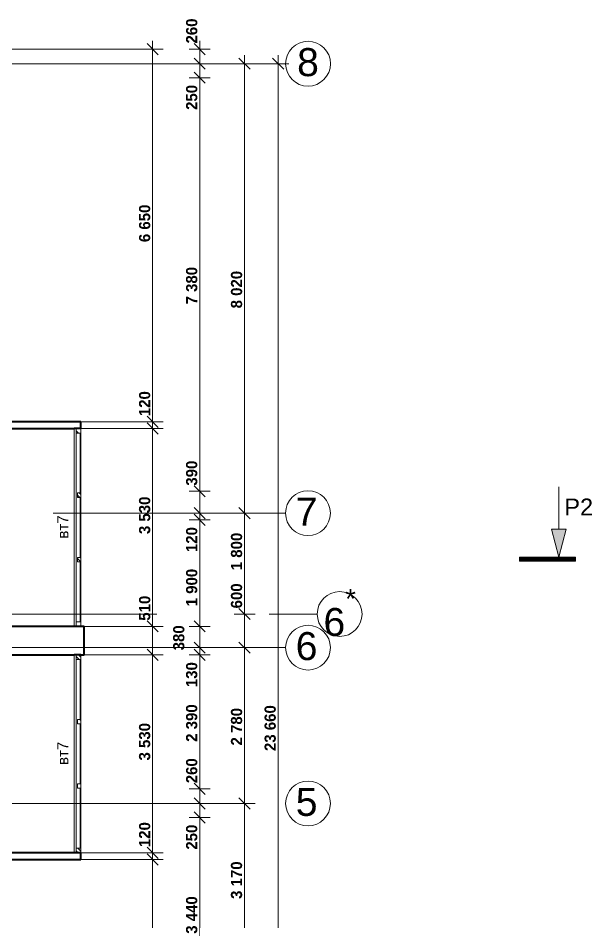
# Model space of a CAD drawing. Header units: millimetres. Extents: x 482197 to 548874, y 132492 to 168333.
# Drawn here: x 538639 to 548871, y 150322 to 166450 of the extents above; entities that cross this region are included whole.
import ezdxf

# ---------------------------------------------------------------- set-up
doc = ezdxf.new("R2010")
doc.units = ezdxf.units.MM
doc.header["$MEASUREMENT"] = 0
doc.linetypes.add('Штрихштриховая', pattern=[15500, 10000, -2000, 1500, -2000])
for name, color, linetype, lineweight, true_color in [('0_Ном._пера__98', 7, 'Continuous', 13, 0x001f3e), ('Маркеры окон ArchiCAD_Ном._пера__3', 7, 'Continuous', 18, 0xdd5800), ('Окна ArchiCAD_Ном._пера__3', 7, 'Continuous', 18, 0xdd5800), ('Перекрытия_Ном._пера__4', 7, 'Continuous', 20, 0x016515), ('Розміри ОСЕЙ_Ном._пера__98', 7, 'Continuous', 13, 0x001f3e)]:
    doc.layers.add(name, color=color, linetype=linetype, lineweight=lineweight, true_color=true_color)
for name, color, linetype, lineweight in [('Text blocks_Ном._пера__1', 7, 'Continuous', 13), ('Интерьер- Перегородка_Ном._пера__61', 7, 'Continuous', 40), ('Линии разрезов_Ном._пера__1', 7, 'Continuous', 13), ('Линии разрезов_Ном._пера__101', 7, 'Continuous', 100), ('Линии разрезов_Ном._пера__7', 7, 'Continuous', 5), ('Окна ArchiCAD_Ном._пера__1', 7, 'Continuous', 13), ('Окна ArchiCAD_Ном._пера__61', 7, 'Continuous', 40), ('Перекрытия_Ном._пера__21', 7, 'Continuous', 20), ('Стены наружные_Ном._пера__61', 7, 'Continuous', 40)]:
    doc.layers.add(name, color=color, linetype=linetype, lineweight=lineweight)
for name, color, linetype in [('Интерьер- Перегородка', 7, 'Continuous'), ('Линии разрезов', 7, 'Continuous'), ('Окна ArchiCAD', 7, 'Continuous'), ('Перекрытия', 7, 'Continuous'), ('Розміри ОСЕЙ', 7, 'Continuous'), ('Стены наружные', 7, 'Continuous')]:
    doc.layers.add(name, color=color, linetype=linetype)
doc.styles.add('СГЕНЕРИР_СТИЛЬ_1', font='')
doc.styles.add('СГЕНЕРИР_СТИЛЬ_2', font='')
doc.styles.add('СГЕНЕРИР_СТИЛЬ_3', font='')
doc.styles.add('СГЕНЕРИР_СТИЛЬ_4', font='')
doc.styles.get('СГЕНЕРИР_СТИЛЬ_1').set_extended_font_data('Century Gothic')
doc.styles.get('СГЕНЕРИР_СТИЛЬ_2').set_extended_font_data('Arial')
doc.styles.get('СГЕНЕРИР_СТИЛЬ_3').set_extended_font_data('Century Gothic', bold=True)
doc.styles.get('СГЕНЕРИР_СТИЛЬ_4').set_extended_font_data('Arial')
doc.dimstyles.new('СГЕНЕРИР_СТИЛЬ__4', dxfattribs={"dimtxt": 200, "dimasz": 190, "dimexe": 0.18, "dimexo": 0, "dimgap": 0.09, "dimtad": 1, "dimdec": 0, "dimzin": 0, "dimdsep": 46, "dimtxsty": 'СГЕНЕРИР_СТИЛЬ_3', "dimblk": 'ARROWHEAD_6', "dimblk1": 'ARROWHEAD_6', "dimblk2": 'ARROWHEAD_6', "dimcen": 0.09, "dimclrd": 256, "dimclre": 256, "dimclrt": 256, "dimadec": 0, "dimazin": 0, "dimtfac": 1, "dimtdec": 4, "dimtmove": 0, "dimatfit": 3, "dimfxl": 0, "dimtolj": 1, "dimtzin": 0, "dimarcsym": 0})
doc.dimstyles.new('СГЕНЕРИР_СТИЛЬ__6', dxfattribs={"dimtxt": 200, "dimasz": 190, "dimexe": 0.18, "dimexo": 0, "dimgap": 0.09, "dimtad": 1, "dimdec": 0, "dimzin": 0, "dimdsep": 46, "dimtxsty": 'СГЕНЕРИР_СТИЛЬ_3', "dimblk": 'ARROWHEAD_6', "dimblk1": 'ARROWHEAD_6', "dimblk2": 'ARROWHEAD_6', "dimcen": 0.09, "dimclrd": 256, "dimclre": 256, "dimclrt": 256, "dimadec": 0, "dimazin": 0, "dimtfac": 1, "dimtdec": 4, "dimtmove": 2, "dimatfit": 3, "dimfxl": 0, "dimtolj": 1, "dimtzin": 0, "dimarcsym": 0})
pattern_1 = [(45, (0, 0), (-176.777, 176.777), []), (45, (-35.36, 35.36), (-176.777, 176.777), []), (45, (-70.7, 70.7), (-176.777, 176.777), [])]

# ---------------------------------------------------------------- blocks, each defined once
blk = doc.blocks.new('Перекрытие_12', base_point=(538137, 151436))
at = {"layer": 'Перекрытия_Ном._пера__21', "linetype": 'Continuous', "flags": 128}
blk.add_lwpolyline([(538137, 151436), (538137, 155086), (539757, 155086), (539757, 151436)], close=True, dxfattribs=at)
blk = doc.blocks.new('Перекрытие_13', base_point=(538137, 155596))
at = {"layer": 'Перекрытия_Ном._пера__21', "linetype": 'Continuous', "flags": 128}
blk.add_lwpolyline([(538137, 155596), (538137, 159246), (539757, 159246), (539757, 155596)], close=True, dxfattribs=at)
blk = doc.blocks.new('Стена_24', base_point=(538257, 155596))
at = {"layer": 'Стены наружные_Ном._пера__61', "linetype": 'Continuous', "flags": 128}
for points in [[(539637, 155596), (538257, 155596)], [(539817, 155596), (539757, 155596)], [(539817, 155086), (539817, 155596)], [(538257, 155086), (539637, 155086)], [(539757, 155086), (539817, 155086)]]:
    blk.add_lwpolyline(points, dxfattribs=at)
blk = doc.blocks.new('Стена_27', base_point=(538257, 159246))
at = {"layer": 'Интерьер- Перегородка_Ном._пера__61', "linetype": 'Continuous', "flags": 128}
for points in [[(539757, 159246), (538257, 159246)], [(538257, 159126), (539637, 159126)]]:
    blk.add_lwpolyline(points, dxfattribs=at)
blk = doc.blocks.new('Стена_28', base_point=(538257, 151436))
at = {"layer": 'Интерьер- Перегородка_Ном._пера__61', "linetype": 'Continuous', "flags": 128}
for points in [[(539637, 151556), (538257, 151556)], [(538257, 151436), (539757, 151436)]]:
    blk.add_lwpolyline(points, dxfattribs=at)
blk = doc.blocks.new('О Витрина 2 10_5')
at = {"layer": 'Окна ArchiCAD', "linetype": 'Continuous', "lineweight": 0, "true_color": 0xffffff}
h = blk.add_hatch(dxfattribs=at)
h.set_pattern_fill('Алюминий', style=0, pattern_type=2)
h.set_pattern_definition(pattern_1)
h.paths.add_polyline_path([(-1765, 0), (-1765, -80), (-1685, -80), (-1685, 0)])
h = blk.add_hatch(dxfattribs=at)
h.set_pattern_fill('Алюминий', style=0, pattern_type=2)
h.set_pattern_definition(pattern_1)
h.paths.add_polyline_path([(-615, 0), (-615, -60), (-535, -60), (-535, 0)])
h = blk.add_hatch(dxfattribs=at)
h.set_pattern_fill('Алюминий', style=0, pattern_type=2)
h.set_pattern_definition(pattern_1)
h.paths.add_polyline_path([(535, 0), (535, -60), (615, -60), (615, 0)])
h = blk.add_hatch(dxfattribs=at)
h.set_pattern_fill('Алюминий', style=0, pattern_type=2)
h.set_pattern_definition(pattern_1)
h.paths.add_polyline_path([(1685, 0), (1685, -80), (1765, -80), (1765, 0)])
at = {"layer": 'Окна ArchiCAD_Ном._пера__1', "linetype": 'Continuous'}
for p, q in [((-615, 0), (-615, -60)), ((-535, 0), (-615, 0)), ((-535, -60), (-535, 0)), ((535, 0), (535, -60)), ((615, 0), (535, 0)), ((615, -60), (615, 0)), ((-615, -60), (-535, -60)), ((535, -60), (615, -60))]:
    blk.add_line(p, q, dxfattribs=at)
at = {"layer": 'Окна ArchiCAD_Ном._пера__3', "linetype": 'Continuous'}
for p, q in [((-1765, 0), (-1765, -80)), ((-1685, 0), (-1765, 0)), ((-1685, -80), (-1685, 0)), ((-1685, 0), (1685, 0)), ((1685, 0), (1685, -80)), ((1765, 0), (1685, 0)), ((1765, -80), (1765, 0)), ((-1765, -80), (-1685, -80)), ((1765, -120), (-1765, -120)), ((-1685, -10), (-615, -10)), ((-1685, -80), (1685, -80)), ((-535, -10), (535, -10)), ((615, -10), (1685, -10)), ((1685, -80), (1765, -80))]:
    blk.add_line(p, q, dxfattribs=at)
at = {"layer": 'Окна ArchiCAD_Ном._пера__61', "linetype": 'Continuous'}
for p, q in [((-1765, 0), (-1765, -120)), ((1765, 0), (1765, -120))]:
    blk.add_line(p, q, dxfattribs=at)
blk = doc.blocks.new('Маркер окна 12')
at = {"layer": 'Маркеры окон ArchiCAD_Ном._пера__3', "insert": (198, -220), "char_height": 200, "attachment_point": 7, "rotation": 180, "style": 'СГЕНЕРИР_СТИЛЬ_1'}
blk.add_mtext('{\\C7;вт7}', dxfattribs=at)
blk = doc.blocks.new('Стена_63', base_point=(539697, 159246))
at = {"layer": 'Интерьер- Перегородка_Ном._пера__61', "linetype": 'Continuous', "flags": 128}
blk.add_lwpolyline([(539757, 159126), (539757, 159246)], dxfattribs=at)
at = {"layer": 'Маркеры окон ArchiCAD_Ном._пера__3', "linetype": 'Continuous', "rotation": 270}
blk.add_blockref('Маркер окна 12', (539757, 157361), dxfattribs=at)
at = {"layer": 'Окна ArchiCAD', "color": 15, "linetype": 'Continuous', "lineweight": 18, "zscale": 1000, "rotation": 270}
blk.add_blockref('О Витрина 2 10_5', (539757, 157361), dxfattribs=at)
blk = doc.blocks.new('Стена_87', base_point=(539697, 155596))
at = {"layer": 'Интерьер- Перегородка_Ном._пера__61', "linetype": 'Continuous', "flags": 128}
blk.add_lwpolyline([(539757, 151436), (539757, 151556)], dxfattribs=at)
at = {"layer": 'Маркеры окон ArchiCAD_Ном._пера__3', "linetype": 'Continuous', "rotation": 270}
blk.add_blockref('Маркер окна 12', (539757, 153321), dxfattribs=at)
at = {"layer": 'Окна ArchiCAD', "color": 15, "linetype": 'Continuous', "lineweight": 18, "zscale": 1000, "rotation": 270}
blk.add_blockref('О Витрина 2 10_5', (539757, 153321), dxfattribs=at)
blk = doc.blocks.new('Линия_4', base_point=(523766, 157616))
at = {"layer": 'Перекрытия_Ном._пера__4', "linetype": 'Штрихштриховая'}
blk.add_line((523766, 157616), (543409, 157616), dxfattribs=at)
at = {"layer": 'Перекрытия_Ном._пера__4', "linetype": 'Continuous'}
blk.add_circle((543809, 157616), 400, dxfattribs=at)
blk = doc.blocks.new('Линия_5', base_point=(522409, 165636))
at = {"layer": 'Перекрытия_Ном._пера__4', "linetype": 'Штрихштриховая'}
blk.add_line((522409, 165636), (543409, 165636), dxfattribs=at)
at = {"layer": 'Перекрытия_Ном._пера__4', "linetype": 'Continuous'}
blk.add_circle((543809, 165636), 400, dxfattribs=at)
blk = doc.blocks.new('Линия_6', base_point=(489109, 155216))
at = {"layer": 'Перекрытия_Ном._пера__4', "linetype": 'Штрихштриховая'}
blk.add_line((489109, 155216), (543409, 155216), dxfattribs=at)
at = {"layer": 'Перекрытия_Ном._пера__4', "linetype": 'Continuous'}
blk.add_circle((543809, 155216), 400, dxfattribs=at)
blk = doc.blocks.new('Линия_7', base_point=(517081, 152436))
at = {"layer": 'Перекрытия_Ном._пера__4', "linetype": 'Штрихштриховая'}
blk.add_line((517081, 152436), (543409, 152436), dxfattribs=at)
at = {"layer": 'Перекрытия_Ном._пера__4', "linetype": 'Continuous'}
blk.add_circle((543809, 152436), 400, dxfattribs=at)
blk = doc.blocks.new('Линия_17', base_point=(500114, 155816))
at = {"layer": 'Перекрытия_Ном._пера__4', "linetype": 'Штрихштриховая'}
blk.add_line((500114, 155816), (543973, 155816), dxfattribs=at)
at = {"layer": 'Перекрытия_Ном._пера__4', "linetype": 'Continuous'}
blk.add_circle((544373, 155816), 400, dxfattribs=at)
blk = doc.blocks.new('*D443')
at = {"layer": 'Розміри ОСЕЙ_Ном._пера__98', "linetype": 'Continuous'}
for p, q in [((543377, 165536), (543177, 165736)), ((543277, 165786), (543277, 165636)), ((543090, 165636), (543465, 165636)), ((543277, 165636), (543277, 141976)), ((543090, 141976), (543465, 141976)), ((543177, 142076), (543377, 141876)), ((543277, 141976), (543277, 141826))]:
    blk.add_line(p, q, dxfattribs=at)
at = {"layer": 'Розміри ОСЕЙ_Ном._пера__98', "insert": (543237, 153371), "char_height": 200, "attachment_point": 7, "rotation": 90, "style": 'СГЕНЕРИР_СТИЛЬ_3'}
blk.add_mtext('{23\xa0660}', dxfattribs=at)
blk = doc.blocks.new('ARROWHEAD_6')
at = {"color": 0, "linetype": 'Continuous', "lineweight": 0}
for p, q in [((0, 0), (-1, 0)), ((-0.5, -0.5), (0.5, 0.5))]:
    blk.add_line(p, q, dxfattribs=at)
blk = doc.blocks.new('*D444')
at = {"layer": 'Розміри ОСЕЙ_Ном._пера__98', "linetype": 'Continuous'}
for p, q in [((542777, 165536), (542577, 165736)), ((542677, 165786), (542677, 165636)), ((542490, 165636), (542865, 165636)), ((542677, 165636), (542677, 157616)), ((542490, 157616), (542865, 157616)), ((542777, 157516), (542577, 157716))]:
    blk.add_line(p, q, dxfattribs=at)
at = {"layer": 'Розміри ОСЕЙ_Ном._пера__98', "insert": (542637, 161270), "char_height": 200, "attachment_point": 7, "rotation": 90, "style": 'СГЕНЕРИР_СТИЛЬ_3'}
blk.add_mtext('{8\xa0020}', dxfattribs=at)
blk = doc.blocks.new('*D445')
at = {"layer": 'Розміри ОСЕЙ_Ном._пера__98', "linetype": 'Continuous'}
for p, q in [((542490, 157616), (542865, 157616)), ((542777, 157516), (542577, 157716)), ((542677, 157616), (542677, 155816)), ((542490, 155816), (542865, 155816)), ((542777, 155716), (542577, 155916))]:
    blk.add_line(p, q, dxfattribs=at)
at = {"layer": 'Розміри ОСЕЙ_Ном._пера__98', "char_height": 200, "attachment_point": 7, "rotation": 90, "style": 'СГЕНЕРИР_СТИЛЬ_3'}
for s, insert in [('{1\xa0800}', (542637, 156597)), ('{600}', (542637, 155916))]:
    blk.add_mtext(s, dxfattribs=dict(at, insert=insert))
blk = doc.blocks.new('*D446')
at = {"layer": 'Розміри ОСЕЙ_Ном._пера__98', "linetype": 'Continuous'}
for p, q in [((542490, 155816), (542865, 155816)), ((542777, 155716), (542577, 155916)), ((542677, 155816), (542677, 155216)), ((542777, 155116), (542577, 155316)), ((542490, 155216), (542865, 155216))]:
    blk.add_line(p, q, dxfattribs=at)
blk = doc.blocks.new('*D447')
at = {"layer": 'Розміри ОСЕЙ_Ном._пера__98', "linetype": 'Continuous'}
for p, q in [((542777, 155116), (542577, 155316)), ((542490, 155216), (542865, 155216)), ((542677, 155216), (542677, 152436)), ((542490, 152436), (542865, 152436)), ((542777, 152336), (542577, 152536))]:
    blk.add_line(p, q, dxfattribs=at)
at = {"layer": 'Розміри ОСЕЙ_Ном._пера__98', "insert": (542637, 153470), "char_height": 200, "attachment_point": 7, "rotation": 90, "style": 'СГЕНЕРИР_СТИЛЬ_3'}
blk.add_mtext('{2\xa0780}', dxfattribs=at)
blk = doc.blocks.new('*D448')
at = {"layer": 'Розміри ОСЕЙ_Ном._пера__98', "linetype": 'Continuous'}
for p, q in [((542490, 152436), (542865, 152436)), ((542777, 152336), (542577, 152536)), ((542677, 152436), (542677, 149266)), ((542777, 149166), (542577, 149366)), ((542490, 149266), (542865, 149266))]:
    blk.add_line(p, q, dxfattribs=at)
at = {"layer": 'Розміри ОСЕЙ_Ном._пера__98', "char_height": 200, "attachment_point": 7, "rotation": 90, "style": 'СГЕНЕРИР_СТИЛЬ_3'}
for s, insert in [('{3\xa0170}', (542637, 150732)), ('{650}', (542637, 149366))]:
    blk.add_mtext(s, dxfattribs=dict(at, insert=insert))
blk = doc.blocks.new('*D449')
at = {"layer": 'Розміри ОСЕЙ_Ном._пера__98', "linetype": 'Continuous'}
for p, q in [((542777, 149166), (542577, 149366)), ((542490, 149266), (542865, 149266)), ((542677, 149266), (542677, 148616)), ((542777, 148516), (542577, 148716)), ((542490, 148616), (542865, 148616))]:
    blk.add_line(p, q, dxfattribs=at)
blk = doc.blocks.new('*D450')
at = {"layer": 'Розміри ОСЕЙ_Ном._пера__98', "linetype": 'Continuous'}
for p, q in [((542777, 148516), (542577, 148716)), ((542490, 148616), (542865, 148616)), ((542677, 148616), (542677, 142666)), ((542777, 142566), (542577, 142766)), ((542490, 142666), (542865, 142666))]:
    blk.add_line(p, q, dxfattribs=at)
at = {"layer": 'Розміри ОСЕЙ_Ном._пера__98', "insert": (542637, 145285), "char_height": 200, "attachment_point": 7, "rotation": 90, "style": 'СГЕНЕРИР_СТИЛЬ_3'}
blk.add_mtext('{5\xa0950}', dxfattribs=at)
blk = doc.blocks.new('*D451')
at = {"layer": 'Розміри ОСЕЙ_Ном._пера__98', "linetype": 'Continuous'}
for p, q in [((542777, 142566), (542577, 142766)), ((542490, 142666), (542865, 142666)), ((542677, 142666), (542677, 141976)), ((542490, 141976), (542865, 141976)), ((542577, 142076), (542777, 141876)), ((542677, 141976), (542677, 141826))]:
    blk.add_line(p, q, dxfattribs=at)
at = {"layer": 'Розміри ОСЕЙ_Ном._пера__98', "insert": (542637, 142083), "char_height": 200, "attachment_point": 7, "rotation": 90, "style": 'СГЕНЕРИР_СТИЛЬ_3'}
blk.add_mtext('{690}', dxfattribs=at)
blk = doc.blocks.new('*D452')
at = {"layer": 'Розміри ОСЕЙ_Ном._пера__98', "linetype": 'Continuous'}
for p, q in [((541977, 165796), (541777, 165996)), ((541877, 166046), (541877, 165896)), ((541690, 165896), (542065, 165896)), ((541877, 165896), (541877, 165636)), ((541977, 165536), (541777, 165736)), ((541690, 165636), (542065, 165636))]:
    blk.add_line(p, q, dxfattribs=at)
at = {"layer": 'Розміри ОСЕЙ_Ном._пера__98', "insert": (541837, 165996), "char_height": 200, "attachment_point": 7, "rotation": 90, "style": 'СГЕНЕРИР_СТИЛЬ_3'}
blk.add_mtext('{260}', dxfattribs=at)
blk = doc.blocks.new('*D453')
at = {"layer": 'Розміри ОСЕЙ_Ном._пера__98', "linetype": 'Continuous'}
for p, q in [((541977, 165536), (541777, 165736)), ((541690, 165636), (542065, 165636)), ((541977, 165286), (541777, 165486)), ((541877, 165636), (541877, 165386)), ((541690, 165386), (542065, 165386))]:
    blk.add_line(p, q, dxfattribs=at)
blk = doc.blocks.new('*D454')
at = {"layer": 'Розміри ОСЕЙ_Ном._пера__98', "linetype": 'Continuous'}
for p, q in [((541977, 165286), (541777, 165486)), ((541690, 165386), (542065, 165386)), ((541877, 165386), (541877, 158006)), ((541977, 157906), (541777, 158106)), ((541690, 158006), (542065, 158006))]:
    blk.add_line(p, q, dxfattribs=at)
at = {"layer": 'Розміри ОСЕЙ_Ном._пера__98', "char_height": 200, "attachment_point": 7, "rotation": 90, "style": 'СГЕНЕРИР_СТИЛЬ_3'}
for s, insert in [('{250}', (541837, 164811)), ('{7\xa0380}', (541837, 161340)), ('{390}', (541837, 158106))]:
    blk.add_mtext(s, dxfattribs=dict(at, insert=insert))
blk = doc.blocks.new('*D455')
at = {"layer": 'Розміри ОСЕЙ_Ном._пера__98', "linetype": 'Continuous'}
for p, q in [((541977, 157906), (541777, 158106)), ((541690, 158006), (542065, 158006)), ((541877, 158006), (541877, 157616)), ((541690, 157616), (542065, 157616)), ((541977, 157516), (541777, 157716))]:
    blk.add_line(p, q, dxfattribs=at)
blk = doc.blocks.new('*D456')
at = {"layer": 'Розміри ОСЕЙ_Ном._пера__98', "linetype": 'Continuous'}
for p, q in [((541690, 157616), (542065, 157616)), ((541977, 157516), (541777, 157716)), ((541977, 157396), (541777, 157596)), ((541877, 157616), (541877, 157496)), ((541690, 157496), (542065, 157496))]:
    blk.add_line(p, q, dxfattribs=at)
blk = doc.blocks.new('*D457')
at = {"layer": 'Розміри ОСЕЙ_Ном._пера__98', "linetype": 'Continuous'}
for p, q in [((541977, 157396), (541777, 157596)), ((541690, 157496), (542065, 157496)), ((541877, 157496), (541877, 155596)), ((541977, 155496), (541777, 155696)), ((541690, 155596), (542065, 155596))]:
    blk.add_line(p, q, dxfattribs=at)
at = {"layer": 'Розміри ОСЕЙ_Ном._пера__98', "char_height": 200, "attachment_point": 7, "rotation": 90, "style": 'СГЕНЕРИР_СТИЛЬ_3'}
for s, insert in [('{120}', (541837, 156921)), ('{1\xa0900}', (541837, 155953))]:
    blk.add_mtext(s, dxfattribs=dict(at, insert=insert))
blk = doc.blocks.new('*D458')
at = {"layer": 'Розміри ОСЕЙ_Ном._пера__98', "linetype": 'Continuous'}
for p, q in [((541977, 155496), (541777, 155696)), ((541690, 155596), (542065, 155596)), ((541877, 155596), (541877, 155216)), ((541977, 155116), (541777, 155316)), ((541690, 155216), (542065, 155216))]:
    blk.add_line(p, q, dxfattribs=at)
blk = doc.blocks.new('*D459')
at = {"layer": 'Розміри ОСЕЙ_Ном._пера__98', "linetype": 'Continuous'}
for p, q in [((541977, 155116), (541777, 155316)), ((541690, 155216), (542065, 155216)), ((541977, 154986), (541777, 155186)), ((541877, 155216), (541877, 155086)), ((541690, 155086), (542065, 155086))]:
    blk.add_line(p, q, dxfattribs=at)
at = {"layer": 'Розміри ОСЕЙ_Ном._пера__98', "insert": (541607, 155168), "char_height": 200, "attachment_point": 7, "rotation": 90, "style": 'СГЕНЕРИР_СТИЛЬ_3'}
blk.add_mtext('{380}', dxfattribs=at)
blk = doc.blocks.new('*D460')
at = {"layer": 'Розміри ОСЕЙ_Ном._пера__98', "linetype": 'Continuous'}
for p, q in [((541977, 154986), (541777, 155186)), ((541690, 155086), (542065, 155086)), ((541877, 155086), (541877, 152696)), ((541977, 152596), (541777, 152796)), ((541690, 152696), (542065, 152696))]:
    blk.add_line(p, q, dxfattribs=at)
at = {"layer": 'Розміри ОСЕЙ_Ном._пера__98', "char_height": 200, "attachment_point": 7, "rotation": 90, "style": 'СГЕНЕРИР_СТИЛЬ_3'}
for s, insert in [('{130}', (541837, 154511)), ('{2\xa0390}', (541837, 153535)), ('{260}', (541837, 152796))]:
    blk.add_mtext(s, dxfattribs=dict(at, insert=insert))
blk = doc.blocks.new('*D461')
at = {"layer": 'Розміри ОСЕЙ_Ном._пера__98', "linetype": 'Continuous'}
for p, q in [((541977, 152596), (541777, 152796)), ((541690, 152696), (542065, 152696)), ((541877, 152696), (541877, 152436)), ((541690, 152436), (542065, 152436)), ((541977, 152336), (541777, 152536))]:
    blk.add_line(p, q, dxfattribs=at)
blk = doc.blocks.new('*D462')
at = {"layer": 'Розміри ОСЕЙ_Ном._пера__98', "linetype": 'Continuous'}
for p, q in [((541690, 152436), (542065, 152436)), ((541977, 152336), (541777, 152536)), ((541877, 152436), (541877, 152186)), ((541977, 152086), (541777, 152286)), ((541690, 152186), (542065, 152186))]:
    blk.add_line(p, q, dxfattribs=at)
blk = doc.blocks.new('*D463')
at = {"layer": 'Розміри ОСЕЙ_Ном._пера__98', "linetype": 'Continuous'}
for p, q in [((541977, 152086), (541777, 152286)), ((541690, 152186), (542065, 152186)), ((541877, 152186), (541877, 148746)), ((541690, 148746), (542065, 148746)), ((541977, 148646), (541777, 148846))]:
    blk.add_line(p, q, dxfattribs=at)
at = {"layer": 'Розміри ОСЕЙ_Ном._пера__98', "char_height": 200, "attachment_point": 7, "rotation": 90, "style": 'СГЕНЕРИР_СТИЛЬ_3'}
for s, insert in [('{250}', (541837, 151611)), ('{3\xa0440}', (541837, 150110)), ('{130}', (541837, 148846))]:
    blk.add_mtext(s, dxfattribs=dict(at, insert=insert))
blk = doc.blocks.new('*D464')
at = {"layer": 'Розміри ОСЕЙ_Ном._пера__98', "linetype": 'Continuous'}
for p, q in [((541690, 148746), (542065, 148746)), ((541977, 148646), (541777, 148846)), ((541977, 148516), (541777, 148716)), ((541877, 148746), (541877, 148616)), ((541690, 148616), (542065, 148616))]:
    blk.add_line(p, q, dxfattribs=at)
blk = doc.blocks.new('*D465')
at = {"layer": 'Розміри ОСЕЙ_Ном._пера__98', "linetype": 'Continuous'}
for p, q in [((541977, 148516), (541777, 148716)), ((541690, 148616), (542065, 148616)), ((541877, 148616), (541877, 148236)), ((541690, 148236), (542065, 148236)), ((541977, 148136), (541777, 148336))]:
    blk.add_line(p, q, dxfattribs=at)
blk = doc.blocks.new('*D466')
at = {"layer": 'Розміри ОСЕЙ_Ном._пера__98', "linetype": 'Continuous'}
for p, q in [((541690, 148236), (542065, 148236)), ((541977, 148136), (541777, 148336)), ((541877, 148236), (541877, 142196)), ((541977, 142096), (541777, 142296)), ((541690, 142196), (542065, 142196))]:
    blk.add_line(p, q, dxfattribs=at)
at = {"layer": 'Розміри ОСЕЙ_Ном._пера__98', "char_height": 200, "attachment_point": 7, "rotation": 90, "style": 'СГЕНЕРИР_СТИЛЬ_3'}
for s, insert in [('{380}', (541837, 147661)), ('{6\xa0040}', (541837, 144860)), ('{220}', (541837, 142296))]:
    blk.add_mtext(s, dxfattribs=dict(at, insert=insert))
blk = doc.blocks.new('*D467')
at = {"layer": 'Розміри ОСЕЙ_Ном._пера__98', "linetype": 'Continuous'}
for p, q in [((541977, 142096), (541777, 142296)), ((541690, 142196), (542065, 142196)), ((541877, 142196), (541877, 141976)), ((541690, 141976), (542065, 141976)), ((541977, 141876), (541777, 142076))]:
    blk.add_line(p, q, dxfattribs=at)
blk = doc.blocks.new('*D468')
at = {"layer": 'Розміри ОСЕЙ_Ном._пера__98', "linetype": 'Continuous'}
for p, q in [((541690, 141976), (542065, 141976)), ((541977, 141876), (541777, 142076)), ((541877, 141976), (541877, 141686)), ((541777, 141786), (541977, 141586)), ((541690, 141686), (542065, 141686)), ((541877, 141686), (541877, 141536))]:
    blk.add_line(p, q, dxfattribs=at)
at = {"layer": 'Розміри ОСЕЙ_Ном._пера__98', "insert": (541837, 141111), "char_height": 200, "attachment_point": 7, "rotation": 90, "style": 'СГЕНЕРИР_СТИЛЬ_3'}
blk.add_mtext('{290}', dxfattribs=at)
blk = doc.blocks.new('*D485')
at = {"layer": '0_Ном._пера__98', "linetype": 'Continuous'}
for p, q in [((541138, 165796), (540938, 165996)), ((541038, 166046), (541038, 165896)), ((538257, 165896), (541226, 165896)), ((541038, 165896), (541038, 159246)), ((539697, 159246), (541226, 159246)), ((541138, 159146), (540938, 159346))]:
    blk.add_line(p, q, dxfattribs=at)
at = {"layer": '0_Ном._пера__98', "char_height": 200, "attachment_point": 7, "rotation": 90, "style": 'СГЕНЕРИР_СТИЛЬ_3'}
for s, insert in [('{6\xa0650}', (540998, 162452)), ('{120}', (540998, 159346))]:
    blk.add_mtext(s, dxfattribs=dict(at, insert=insert))
blk = doc.blocks.new('*D486')
at = {"layer": '0_Ном._пера__98', "linetype": 'Continuous'}
for p, q in [((539697, 159246), (541226, 159246)), ((541138, 159146), (540938, 159346)), ((541138, 159026), (540938, 159226)), ((541038, 159246), (541038, 159126)), ((539697, 159126), (541226, 159126))]:
    blk.add_line(p, q, dxfattribs=at)
blk = doc.blocks.new('*D487')
at = {"layer": '0_Ном._пера__98', "linetype": 'Continuous'}
for p, q in [((541138, 159026), (540938, 159226)), ((539697, 159126), (541226, 159126)), ((541038, 159126), (541038, 155596)), ((541138, 155496), (540938, 155696)), ((539817, 155596), (541226, 155596))]:
    blk.add_line(p, q, dxfattribs=at)
at = {"layer": '0_Ном._пера__98', "char_height": 200, "attachment_point": 7, "rotation": 90, "style": 'СГЕНЕРИР_СТИЛЬ_3'}
for s, insert in [('{3\xa0530}', (540998, 157242)), ('{510}', (540998, 155696))]:
    blk.add_mtext(s, dxfattribs=dict(at, insert=insert))
blk = doc.blocks.new('*D488')
at = {"layer": '0_Ном._пера__98', "linetype": 'Continuous'}
for p, q in [((541138, 155496), (540938, 155696)), ((539817, 155596), (541226, 155596)), ((541038, 155596), (541038, 155086)), ((541138, 154986), (540938, 155186)), ((539817, 155086), (541226, 155086))]:
    blk.add_line(p, q, dxfattribs=at)
blk = doc.blocks.new('*D489')
at = {"layer": '0_Ном._пера__98', "linetype": 'Continuous'}
for p, q in [((541138, 154986), (540938, 155186)), ((539817, 155086), (541226, 155086)), ((541038, 155086), (541038, 151556)), ((541138, 151456), (540938, 151656)), ((539697, 151556), (541226, 151556))]:
    blk.add_line(p, q, dxfattribs=at)
at = {"layer": '0_Ном._пера__98', "char_height": 200, "attachment_point": 7, "rotation": 90, "style": 'СГЕНЕРИР_СТИЛЬ_3'}
for s, insert in [('{3\xa0530}', (540998, 153202)), ('{120}', (540998, 151656))]:
    blk.add_mtext(s, dxfattribs=dict(at, insert=insert))
blk = doc.blocks.new('*D490')
at = {"layer": '0_Ном._пера__98', "linetype": 'Continuous'}
for p, q in [((541138, 151456), (540938, 151656)), ((539697, 151556), (541226, 151556)), ((541138, 151336), (540938, 151536)), ((541038, 151556), (541038, 151436)), ((539697, 151436), (541226, 151436))]:
    blk.add_line(p, q, dxfattribs=at)
blk = doc.blocks.new('*D491')
at = {"layer": '0_Ном._пера__98', "linetype": 'Continuous'}
for p, q in [((541138, 151336), (540938, 151536)), ((539697, 151436), (541226, 151436)), ((541038, 151436), (541038, 145449)), ((541138, 145349), (540938, 145549)), ((538257, 145449), (541226, 145449))]:
    blk.add_line(p, q, dxfattribs=at)
at = {"layer": '0_Ном._пера__98', "insert": (541278, 147513), "char_height": 200, "attachment_point": 7, "rotation": 90, "style": 'СГЕНЕРИР_СТИЛЬ_3'}
blk.add_mtext('{5\xa0985}', dxfattribs=at)
blk = doc.blocks.new('*D492')
at = {"layer": '0_Ном._пера__98', "linetype": 'Continuous'}
for p, q in [((541138, 145349), (540938, 145549)), ((538257, 145449), (541226, 145449)), ((541038, 145449), (541038, 141686)), ((540938, 141786), (541138, 141586)), ((534493, 141686), (541226, 141686)), ((541038, 141686), (541038, 141536))]:
    blk.add_line(p, q, dxfattribs=at)
at = {"layer": '0_Ном._пера__98', "insert": (540998, 143212), "char_height": 200, "attachment_point": 7, "rotation": 90, "style": 'СГЕНЕРИР_СТИЛЬ_3'}
blk.add_mtext('{3\xa0765}', dxfattribs=at)
blk = doc.blocks.new('Плоскость сечения_1', base_point=(518306, 156795))
at = {"layer": 'Линии разрезов', "linetype": 'Continuous', "lineweight": 0, "true_color": 0x000000}
for points in [[(548410, 157330), (548150, 157330), (548280, 156830)], [(548580, 156830), (547580, 156830), (547580, 156760), (548580, 156760)]]:
    blk.add_hatch(color=18, dxfattribs=at).paths.add_polyline_path(points)
at = {"layer": 'Линии разрезов_Ном._пера__1', "linetype": 'Continuous'}
for p, q in [((548280, 157330), (548280, 158088)), ((548410, 157330), (548150, 157330)), ((548150, 157330), (548280, 156830)), ((548280, 156830), (548410, 157330)), ((548580, 156830), (547580, 156830)), ((547580, 156830), (547580, 156760)), ((548580, 156760), (548580, 156830)), ((547580, 156760), (548580, 156760))]:
    blk.add_line(p, q, dxfattribs=at)
at = {"layer": 'Линии разрезов_Ном._пера__101', "linetype": 'Continuous'}
blk.add_line((547580, 156795), (548580, 156795), dxfattribs=at)
at = {"layer": 'Линии разрезов_Ном._пера__7', "insert": (548380, 157726), "char_height": 300, "attachment_point": 4, "style": 'СГЕНЕРИР_СТИЛЬ_2'}
blk.add_mtext('{Р2}', dxfattribs=at)

msp = doc.modelspace()

# ---------------------------------------------------------------- block references
at = {"layer": 'Интерьер- Перегородка'}
for name, p in [('Стена_27', (538257, 159245.6)), ('Стена_63', (539697, 159245.6)), ('Стена_87', (539697, 155595.6)), ('Стена_28', (538257, 151435.6))]:
    msp.add_blockref(name, p, dxfattribs=at)
at = {"layer": 'Линии разрезов'}
msp.add_blockref('Плоскость сечения_1', (518305.7, 156795.4), dxfattribs=at)
at = {"layer": 'Перекрытия', "color": 108, "linetype": 'Штрихштриховая', "lineweight": 20, "true_color": 0x016515}
for name, p in [('Линия_5', (522409.2, 165635.6)), ('Линия_4', (523765.5, 157615.6)), ('Линия_17', (500114, 155815.6)), ('Линия_6', (489108.9, 155215.6)), ('Линия_7', (517081, 152435.6))]:
    msp.add_blockref(name, p, dxfattribs=at)
at = {"layer": 'Перекрытия', "linetype": 'Continuous'}
for name, p in [('Перекрытие_13', (538137, 155595.6)), ('Перекрытие_12', (538137, 151435.6))]:
    msp.add_blockref(name, p, dxfattribs=at)
at = {"layer": 'Стены наружные'}
msp.add_blockref('Стена_24', (538257, 155595.6), dxfattribs=at)

# ---------------------------------------------------------------- texts
at = {"layer": 'Text blocks_Ном._пера__1', "linetype": 'Continuous', "char_height": 500, "attachment_point": 5, "style": 'СГЕНЕРИР_СТИЛЬ_4'}
for s, insert in [('{8}', (543808.5, 165660.1)), ('{7}', (543783.9, 157644.2)), ('{6\\A1{\\H0.7x;\\S*^  ;}}', (544373.1, 155840.1)), ('{6}', (543783.3, 155240.1)), ('{5}', (543783.9, 152460.1))]:
    msp.add_mtext(s, dxfattribs=dict(at, insert=insert))

# ---------------------------------------------------------------- dimensions: what is measured, and where the dimension line sits
at = {"color": 158, "linetype": 'Continuous', "lineweight": 13, "true_color": 0x001f3e}
for p1, p2, picture, middle in [((538257, 165895.6), (538977, 159245.6), '*D485', (540898.1, 162794.9)), ((538977, 159245.6), (538977, 159125.6), '*D486', (540898.1, 159570.5)), ((538977, 159125.6), (539037, 155595.6), '*D487', (540898.1, 157584.9)), ((539037, 155085.6), (538977, 151555.6), '*D489', (540898.1, 153544.9)), ((538977, 151555.6), (538977, 151435.6), '*D490', (540898.1, 151880.5)), ((539037, 155595.6), (539037, 155085.6), '*D488', (540898.1, 155920.5))]:
    dim = msp.add_linear_dim(base=(541038.1, 165895.6), p1=p1, p2=p2, angle=270, dimstyle='СГЕНЕРИР_СТИЛЬ__4', dxfattribs=at)
    dim.commit()
    dim.dimension.update_dxf_attribs({"geometry": picture, "text_midpoint": middle})
for p1, p2, text, dimstyle, picture, middle in [((538257, 145449.3), (534493.4, 141685.6), '3\xa0765', 'СГЕНЕРИР_СТИЛЬ__4', '*D492', (540898.1, 143554.6)), ((538977, 151435.6), (538257, 145449.3), '5\xa0985', 'СГЕНЕРИР_СТИЛЬ__6', '*D491', (541178.1, 147855.9))]:
    dim = msp.add_linear_dim(base=(541038.1, 165895.6), p1=p1, p2=p2, angle=270, text=text, dimstyle=dimstyle, dxfattribs=at)
    dim.commit()
    dim.dimension.update_dxf_attribs({"geometry": picture, "text_midpoint": middle})
at = {"layer": 'Розміри ОСЕЙ', "color": 158, "linetype": 'Continuous', "lineweight": 13, "true_color": 0x001f3e}
for base, p1, p2, picture, middle in [((541877.3, 165895.6), (530522, 165895.6), (542042.9, 165635.6), '*D452', (541737.3, 166220.5)), ((541877.3, 165895.6), (539037, 155085.6), (525701.9, 152695.6), '*D460', (541737.3, 153877.7)), ((541877.3, 165895.6), (525701.9, 152695.6), (541367.9, 152435.6), '*D461', (541737.3, 153020.5)), ((541877.3, 165895.6), (541367.9, 152435.6), (525701.9, 152185.6), '*D462', (541737.3, 151836.2)), ((541877.3, 165895.6), (525701.9, 152185.6), (532407, 148745.6), '*D463', (541737.3, 150452.7)), ((541877.3, 165895.6), (530522, 165385.6), (528027, 158005.6), '*D454', (541737.3, 161682.7)), ((541877.3, 165895.6), (528027, 158005.6), (541070, 157615.6), '*D455', (541737.3, 158330.5)), ((541877.3, 165895.6), (541070, 157615.6), (528027, 157495.6), '*D456', (541737.3, 157146.2)), ((541877.3, 165895.6), (528027, 157495.6), (539037, 155595.6), '*D457', (541737.3, 156295.5)), ((541877.3, 165895.6), (542042.9, 165635.6), (530522, 165385.6), '*D453', (541737.3, 165036.2)), ((541877.3, 165895.6), (532407, 148235.6), (531500.2, 142195.6), '*D466', (541737.3, 145202.7)), ((541877.3, 165895.6), (531500.2, 142195.6), (542200.9, 141975.6), '*D467', (541737.3, 142520.5)), ((541877.3, 165895.6), (542200.9, 141975.6), (531500.2, 141685.6), '*D468', (541737.3, 141336.2)), ((541877.3, 165895.6), (532407, 148745.6), (542305.8, 148615.6), '*D464', (541737.3, 149070.5)), ((541877.3, 165895.6), (542305.8, 148615.6), (532407, 148235.6), '*D465', (541737.3, 147886.2)), ((541877.3, 165895.6), (539037, 155595.6), (541293.4, 155215.6), '*D458', (541507.3, 155393.4)), ((541877.3, 165895.6), (541293.4, 155215.6), (539037, 155085.6), '*D459', (541737.3, 154736.2)), ((542677.3, 165635.6), (543044.4, 165635.6), (541870, 157615.6), '*D444', (542537.3, 161612.7)), ((543277.3, 165635.6), (543021, 165635.6), (543026.2, 141975.6), '*D443', (543137.3, 153788.6)), ((542677.3, 165635.6), (541870, 157615.6), (542973.6, 155815.6), '*D445', (542537.3, 156939.9)), ((542677.3, 165635.6), (542093.4, 155215.6), (542167.9, 152435.6), '*D447', (542537.3, 153812.7)), ((542677.3, 165635.6), (542167.9, 152435.6), (542919.1, 149265.6), '*D448', (542537.3, 151074.9)), ((542677.3, 165635.6), (542386.2, 148615.6), (542917.9, 142665.6), '*D450', (542537.3, 145627.7)), ((542677.3, 165635.6), (542973.6, 155815.6), (542093.4, 155215.6), '*D446', (542537.3, 156140.5)), ((542677.3, 165635.6), (542917.9, 142665.6), (542933.1, 141975.6), '*D451', (542537.3, 142308.4)), ((542677.3, 165635.6), (542919.1, 149265.6), (542386.2, 148615.6), '*D449', (542537.3, 149590.5))]:
    dim = msp.add_linear_dim(base=base, p1=p1, p2=p2, angle=270, dimstyle='СГЕНЕРИР_СТИЛЬ__4', dxfattribs=at)
    dim.commit()
    dim.dimension.update_dxf_attribs({"geometry": picture, "text_midpoint": middle})

doc.saveas('drawing.dxf')
